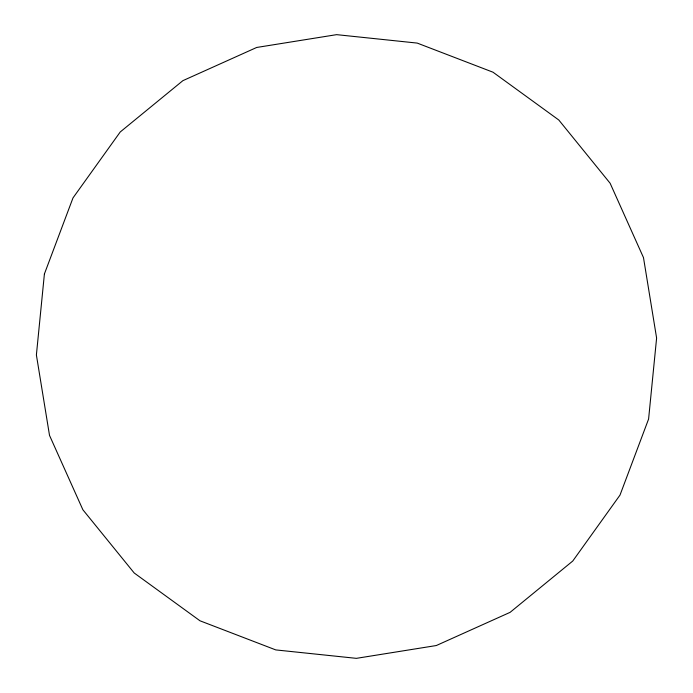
<?xml version="1.0" encoding="UTF-8"?>
<svg xmlns="http://www.w3.org/2000/svg" width="693" height="693" viewBox="0 0 693 693"><rect width="100%" height="100%" fill="white"/><g stroke="black" fill="none" stroke-linecap="round" stroke-linejoin="round"><path stroke-width="1.04" d="M44.404 273.96L36.391 354.963L49.515 435.386L82.874 509.753L134.199 572.99L200 620.798L275.779 649.913L356.375 658.35L436.304 645.538L510.109 612.343L572.764 561.027L620.001 495.097L648.596 419.04L656.609 338.037L643.485 257.614L610.126 183.247L558.801 120.01L493 72.202L417.221 43.087L336.625 34.65L256.696 47.462L182.891 80.657L120.236 131.973L72.999 197.903L44.404 273.96"/></g></svg>
